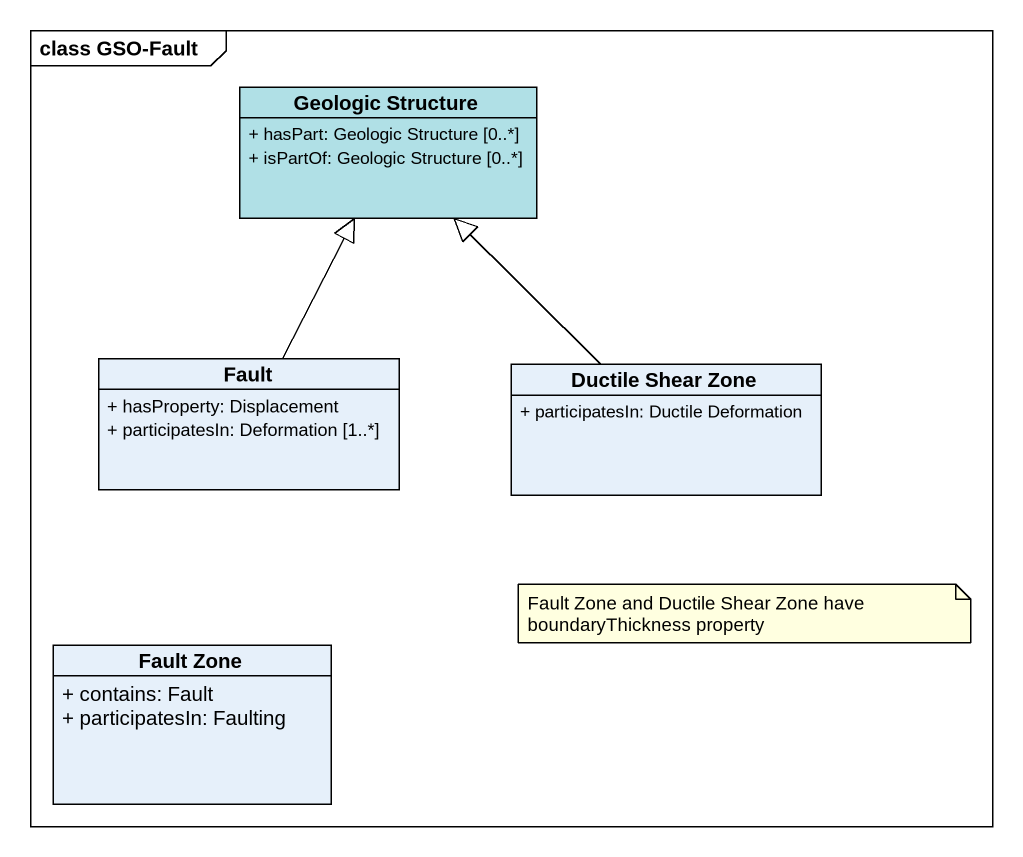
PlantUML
@startuml
mainframe class GSO-Fault
hide circle
hide empty members
skinparam classAttributeIconSize 0
class "Geologic Structure" as Geologic_Structure #B0E0E6 {
  + hasPart: Geologic Structure [0..*]
  + isPartOf: Geologic Structure [0..*]
}
class Fault {
  + hasProperty: Displacement
  + participatesIn: Deformation [1..*]
}
class "Ductile Shear Zone" as Ductile_Shear_Zone {
  + participatesIn: Ductile Deformation
}
class "Fault Zone" as Fault_Zone {
  + contains: Fault
  + participatesIn: Faulting
}
Fault -up-|> Geologic_Structure
Ductile_Shear_Zone -up-|> Geologic_Structure
note as N1
  Fault Zone and Ductile Shear Zone have boundaryThickness property
end note
@enduml
